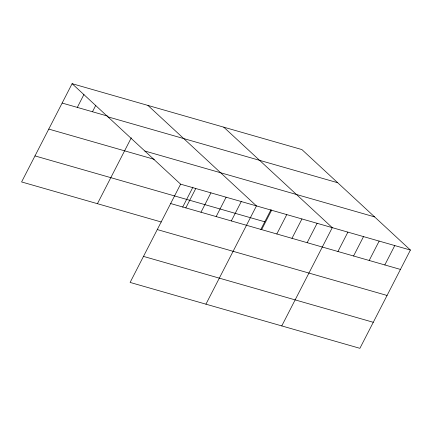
<?xml version="1.0" encoding="UTF-8"?>
<svg xmlns="http://www.w3.org/2000/svg" width="432" height="432" viewBox="0 0 432 432"><rect width="100%" height="100%" fill="white"/><g stroke="black" fill="none" stroke-linecap="round" stroke-linejoin="round"><path stroke-width="0.65" d="M72.101 83.678L180.608 184.162L130.108 282.431L359.899 348.322L410.4 250.052L301.892 149.569L72.101 83.678L21.6 181.948L161.255 221.994M77.312 107.401L83.948 94.484M92.48 111.753L95.796 105.295M97.432 203.688L131.285 137.813M182.687 207.09L192.937 187.153M185.814 207.884L195.772 188.514M200.983 212.236L210.94 192.861M216.151 216.583L226.109 197.208M231.314 220.93L241.272 201.56M205.934 304.171L256.441 205.907L147.933 105.424M260.82 229.495L271.064 209.558M261.646 229.63L271.604 210.254M276.815 233.977L286.772 214.607M291.983 238.329L301.936 218.954M307.147 242.676L317.104 223.301M281.767 325.917L332.273 227.653L223.765 127.17M337.937 251.505L347.895 232.13M353.565 255.987L363.523 236.612M369.193 260.469L379.15 241.094M384.815 264.946L394.772 245.576M62.143 103.054L107.644 116.1M107.908 116.84L337.7 182.731M144.801 151.006L374.593 216.896M48.767 129.087L154.3 159.349M180.608 184.162L410.4 250.052M34.981 155.914L264.773 221.805M170.651 203.537L400.442 269.428M157.27 229.57L387.061 295.461M143.483 256.397L373.275 322.288"/></g></svg>
